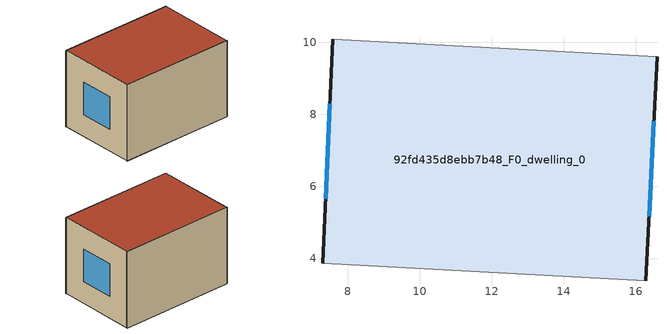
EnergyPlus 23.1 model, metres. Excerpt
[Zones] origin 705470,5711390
92fd435d8ebb7b48_F0_dwelling_0
 floor ground (EU_floor_Construction): 16.58,9.6 16.27,3.39 7.3,3.87 7.59,10.08 z0
 wall outside (EU_wall_Construction): 7.59,10.08 7.3,3.87 / 16.27,3.39 16.58,9.6 z0:6
 wall adiabatic (EU_wall_Construction): 7.3,3.87 16.27,3.39 / 16.58,9.6 7.59,10.08 z0:6
 window (EU_Window_Construction): 7.51,8.3 7.39,5.65 / 16.36,5.17 16.49,7.82 z1.72:4.28
 roof outside (EU_roof_Construction): 16.27,3.39 16.58,9.6 7.59,10.08 7.3,3.87 z6
shading: 7.3,3.87 16.33,3.39 / 16.59,9.56 7.53,10.08 z0:6
[Building]
EU S2 Campaign: North Axis=0; Terrain=City; Solar Distribution=FullExterior
[Site:Location]
London: Latitude=51.5; Longitude=-0.5; Time Zone=0; Elevation=25
[SizingPeriod:WeatherFileDays]
AnnualSizingPeriod: Begin Month=1; Begin Day of Month=1; End Month=12; End Day of Month=31; Day of Week for Start Day=Monday; Use Weather File Daylight Saving Period=No; Use Weather File Rain and Snow Indicators=No
[MATERIAL]
EU_InternalMass_Material: Roughness=MediumRough; Thickness=0.1; Conductivity=1; Density=1800; Specific Heat=900; Thermal Absorptance=0.9; Solar Absorptance=0.7; Visible Absorptance=0.7
[MATERIAL:NOMASS] Roughness=MediumRough; Thermal Absorptance=0.9; Solar Absorptance=0.7; Visible Absorptance=0.7
Name | Thermal Resistance
EU_wall_NoMass | 3.33993
EU_roof_NoMass | 5.24846
EU_floor_NoMass | 4.08214
[WINDOWMATERIAL:SIMPLEGLAZINGSYSTEM]
EU_Window_SimpleGlazing: UFactor=1.72386; Solar Heat Gain Coefficient=0.72; Visible Transmittance=0.72
[CONSTRUCTION]
EU_wall_Construction: EU_wall_NoMass
EU_roof_Construction: EU_roof_NoMass
EU_floor_Construction: EU_floor_NoMass
EU_InternalMass_Construction: EU_InternalMass_Material
EU_Window_Construction: EU_Window_SimpleGlazing
[ZONE]
92fd435d8ebb7b48_F0_dwelling_0: Type=1; Multiplier=1; Ceiling Height=autocalculate; Volume=335.134; Floor Area=autocalculate; Part of Total Floor Area=Yes
[INTERNALMASS]
92fd435d8ebb7b48_F0_dwelling_0_EU_InternalMass: Construction=EU_InternalMass_Construction; Zone or ZoneList=92fd435d8ebb7b48_F0_dwelling_0; Surface Area=55.8554
[OTHEREQUIPMENT]
EU_Step8_InternalGain_92fd435d8ebb7b48_F0_dwelling_0_f000: Fuel Type=Electricity; Zone or ZoneList or Space or SpaceList=92fd435d8ebb7b48_F0_dwelling_0; Schedule=EU_Step8_GainSchedule_92fd435d8ebb7b48_F0_dwelling_0_f000; Design Level Calculation Method=Watts/Area; Power per Zone Floor Area=1; Fraction Latent=0; Fraction Radiant=0; Fraction Lost=0; Carbon Dioxide Generation Rate=0; EndUse Subcategory=EU_Step8_InternalGains
[ZONEVENTILATION:DESIGNFLOWRATE]
EU_ConstantAir_92fd435d8ebb7b48_F0_dwelling_0: Zone or ZoneList or Space or SpaceList=92fd435d8ebb7b48_F0_dwelling_0; Schedule=EU_AlwaysOn; Design Flow Rate Calculation Method=AirChanges/Hour; Air Changes per Hour=0.453648; Ventilation Type=Natural; Fan Pressure Rise=0; Fan Total Efficiency=1; Constant Term Coefficient=1; Temperature Term Coefficient=0; Velocity Term Coefficient=0; Velocity Squared Term Coefficient=0; Minimum Indoor Temperature=-100; Maximum Indoor Temperature=100; Delta Temperature=-100; Minimum Outdoor Temperature=-100; Maximum Outdoor Temperature=100; Maximum Wind Speed=40
[HVACTEMPLATE:THERMOSTAT]
EU_HeatOnly_92fd435d8ebb7b48_F0_dwelling_0: Constant Heating Setpoint=20; Constant Cooling Setpoint=50
[HVACTEMPLATE:ZONE:IDEALLOADSAIRSYSTEM]
92fd435d8ebb7b48_F0_dwelling_0: Template Thermostat=EU_HeatOnly_92fd435d8ebb7b48_F0_dwelling_0; System Availability Schedule=EU_AlwaysOn; Maximum Heating Supply Air Temperature=50; Minimum Cooling Supply Air Temperature=13; Maximum Heating Supply Air Humidity Ratio=0.0156; Minimum Cooling Supply Air Humidity Ratio=0.0077; Heating Limit=NoLimit; Cooling Limit=NoLimit; Heating Availability Schedule=EU_AlwaysOn; Cooling Availability Schedule=EU_CoolingOff; Dehumidification Control Type=ConstantSensibleHeatRatio; Cooling Sensible Heat Ratio=0.7; Dehumidification Setpoint=60; Humidification Control Type=None; Humidification Setpoint=30; Outdoor Air Method=None; Outdoor Air Flow Rate per Person=0.00944; Outdoor Air Flow Rate per Zone Floor Area=0; Outdoor Air Flow Rate per Zone=0; Demand Controlled Ventilation Type=None; Outdoor Air Economizer Type=NoEconomizer; Heat Recovery Type=None; Sensible Heat Recovery Effectiveness=0.7; Latent Heat Recovery Effectiveness=0.65
[SIZING:ZONE]
92fd435d8ebb7b48_F0_dwelling_0: Zone Cooling Design Supply Air Temperature Input Method=SupplyAirTemperature; Zone Cooling Design Supply Air Temperature=13; Zone Heating Design Supply Air Temperature Input Method=SupplyAirTemperature; Zone Heating Design Supply Air Temperature=50; Zone Cooling Design Supply Air Humidity Ratio=0.008; Zone Heating Design Supply Air Humidity Ratio=0.008; Cooling Design Air Flow Method=DesignDay; Cooling Design Air Flow Rate=0; Cooling Minimum Air Flow per Zone Floor Area=0.000762; Cooling Minimum Air Flow=0; Cooling Minimum Air Flow Fraction=0.2; Heating Design Air Flow Method=DesignDay; Heating Design Air Flow Rate=0; Heating Maximum Air Flow per Zone Floor Area=0.002032; Heating Maximum Air Flow=0.141576; Heating Maximum Air Flow Fraction=0.3; Account for Dedicated Outdoor Air System=No; Dedicated Outdoor Air System Control Strategy=NeutralSupplyAir; Dedicated Outdoor Air Low Setpoint Temperature for Design=autosize; Dedicated Outdoor Air High Setpoint Temperature for Design=autosize; Zone Load Sizing Method=Sensible Load Only No Latent Load; Zone Latent Cooling Design Supply Air Humidity Ratio Input Method=HumidityRatioDifference; Zone Cooling Design Supply Air Humidity Ratio Difference=0.005; Zone Latent Heating Design Supply Air Humidity Ratio Input Method=HumidityRatioDifference; Zone Humidification Design Supply Air Humidity Ratio Difference=0.005
[SCHEDULE:CONSTANT]
Name | Hourly Value
EU_AlwaysOn | 1
EU_CoolingOff | 0
[SCHEDULE:FILE]
EU_Step8_GainSchedule_92fd435d8ebb7b48_F0_dwelling_0_f000: File=../../schedules/92fd435d8ebb7b48/92fd435d8ebb7b48_F0_dwelling_0_f000_gain.csv; Column Number=1; Rows to Skip at Top=0; Number of Hours of Data=8760; Column Separator=Comma; Interpolate to Timestep=No; Minutes per Item=60; Adjust Schedule for Daylight Savings=Yes
